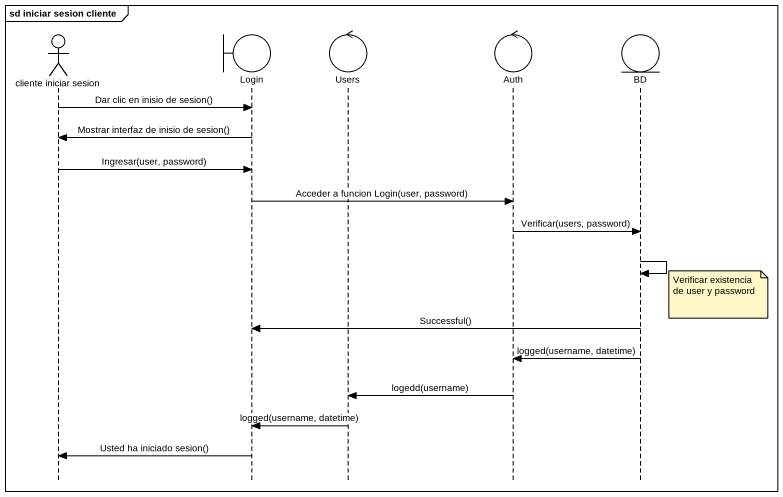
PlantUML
@startuml
mainframe sd iniciar sesion cliente
hide footbox
actor "cliente iniciar sesion" as cliente_iniciar_sesion
boundary Login
control Users
control Auth
entity BD

cliente_iniciar_sesion -> Login : Dar clic en inisio de sesion()
Login -> cliente_iniciar_sesion : Mostrar interfaz de inisio de sesion()
cliente_iniciar_sesion -> Login : Ingresar(user, password)
Login -> Auth : Acceder a funcion Login(user, password)
Auth -> BD : Verificar(users, password)
BD -> BD
note right of BD : Verificar existencia de user y password
BD -> Login : Successful()
BD -> Auth : logged(username, datetime)
Auth -> Users : logedd(username)
Users -> Login : logged(username, datetime)
Login -> cliente_iniciar_sesion : Usted ha iniciado sesion()
@enduml
